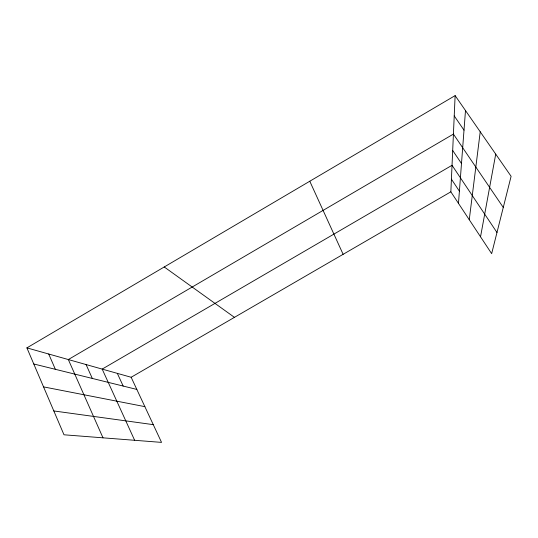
<?xml version="1.0" encoding="UTF-8"?>
<svg xmlns="http://www.w3.org/2000/svg" width="538" height="538" viewBox="0 0 538 538"><rect width="100%" height="100%" fill="white"/><g stroke="black" fill="none" stroke-linecap="round" stroke-linejoin="round"><path stroke-width="0.81" d="M455.128 95.609L511.1 176.303L491.658 253.654L450.857 191.831L455.128 95.609L26.9 347.871L63.995 434.791L161.555 442.391L131.151 377.266L26.9 347.871M458.477 203.371L465.491 110.552M469.257 219.706L480.226 131.783M480.535 236.801L495.727 154.137M131.151 377.266L450.857 191.831M53.82 410.945L153.276 424.65M43.544 386.876L144.87 406.647M33.78 363.984L136.834 389.431M164.238 266.969L234.447 317.353M454.227 115.912L464.012 130.169M503.272 207.439L453.42 134.096L68.326 359.552L102.993 437.831M452.693 150.472L461.49 163.525M496.977 232.49L452.041 165.3L102.186 369.095L134.641 440.292M451.422 179.181L459.398 191.192M117.318 373.365L123.182 386.062M309.78 181.232L343.123 254.319M86.067 364.549L92.314 378.443M48.709 354.017L55.367 369.317"/></g></svg>
